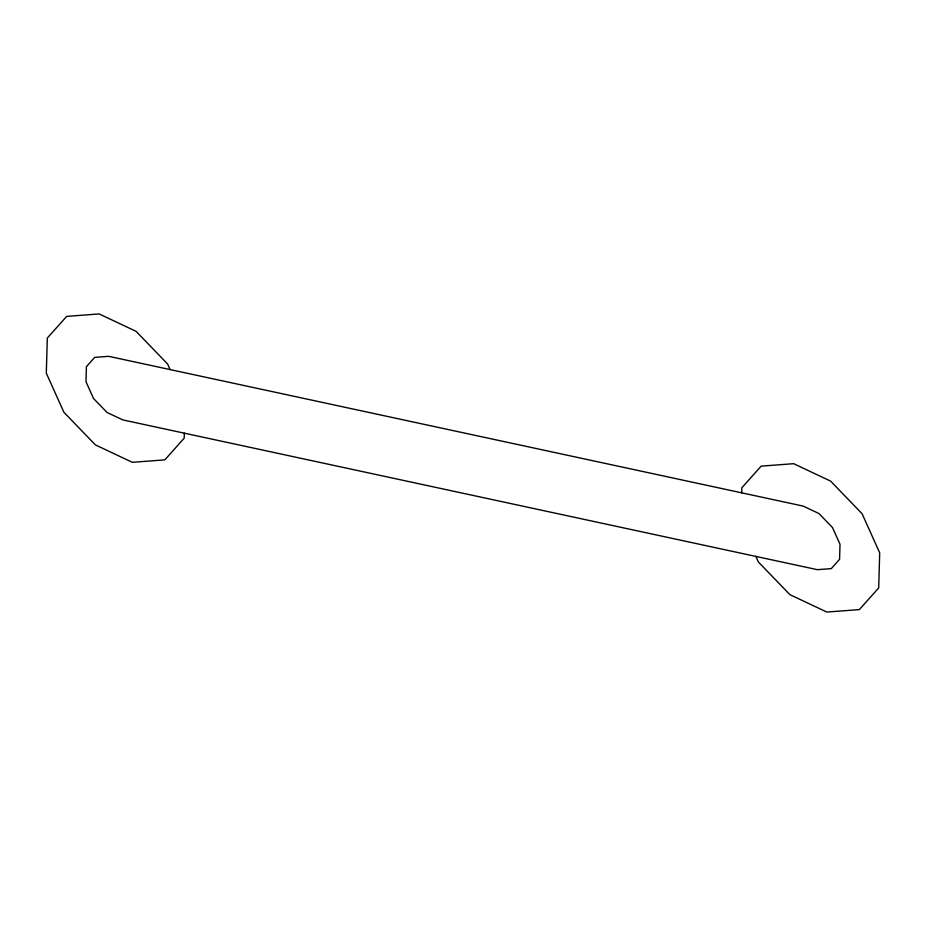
<?xml version="1.0" encoding="UTF-8"?>
<svg xmlns="http://www.w3.org/2000/svg" width="926" height="926" viewBox="0 0 926 926"><rect width="100%" height="100%" fill="white"/><g stroke="black" fill="none" stroke-linecap="round" stroke-linejoin="round"><path stroke-width="1.39" d="M184.332 433.171L184.181 438.183L164.84 459.863L132.337 462.317L95.39 444.885L63.894 412.255L46.3 373.155L47.319 338.059L66.66 316.391L99.163 313.937L136.11 331.358L167.606 363.999L170.118 369.59M741.668 492.829L741.819 487.817L761.16 466.137L793.663 463.683L830.61 481.115L862.106 513.745L879.7 552.845L878.681 587.941L859.34 609.609L826.837 612.063L789.89 594.642L758.394 562.001L755.882 556.41M86.419 366.673L85.991 381.709L93.526 398.469L107.022 412.452L122.857 419.918L817.357 569.675L831.282 568.622L839.581 559.327L840.009 544.291L832.474 527.531L818.978 513.548L803.143 506.082L108.643 356.325L94.718 357.378L86.419 366.673"/></g></svg>
